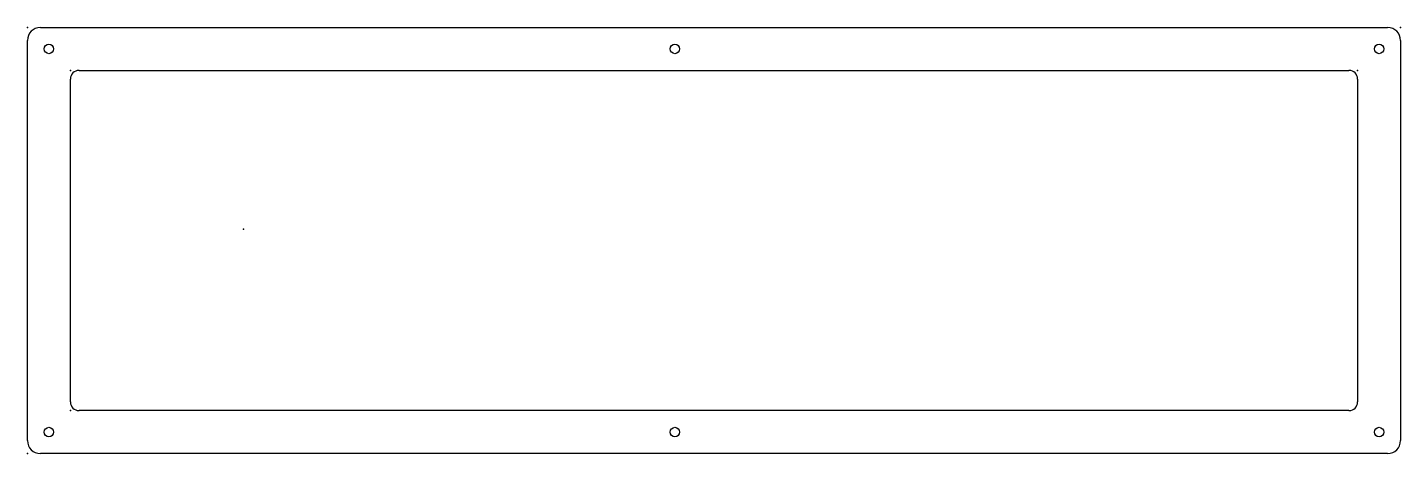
# Model space of a CAD drawing. Header units: millimetres. Extents: x -500 to -181, y -52 to 47.
import ezdxf

# ---------------------------------------------------------------- set-up
doc = ezdxf.new("R2010")
doc.units = ezdxf.units.MM
doc.header["$MEASUREMENT"] = 0
doc.layers.add('Uriel Base v1_0', color=7, linetype='Continuous')

msp = doc.modelspace()

# ---------------------------------------------------------------- linework, layer by layer
at = {"layer": 'Uriel Base v1_0'}
for p, q in [((-497.32, 46.9), (-183.74, 46.9)), ((-500.32, -49.25), (-500.32, 43.9)), ((-180.74, 43.9), (-180.74, -49.25)), ((-488.32, 36.9), (-192.74, 36.9)), ((-490.32, -40.25), (-490.32, 34.9)), ((-190.74, 34.9), (-190.74, -40.25)), ((-192.74, -42.25), (-488.32, -42.25)), ((-183.74, -52.25), (-497.32, -52.25))]:
    msp.add_line(p, q, dxfattribs=at)
for centre in [(-495.32, 41.9), (-349.63, 41.9), (-185.74, 41.9), (-495.32, -47.25), (-349.63, -47.25), (-185.74, -47.25)]:
    msp.add_circle(centre, 1.1, dxfattribs=at)
for centre, radius, start, end in [((-497.32, 43.9), 3, 90, 180), ((-183.74, 43.9), 3, 0, 90), ((-488.32, 34.9), 2, 90, 180), ((-192.74, 34.9), 2, 360, 90), ((-488.32, -40.25), 2, 180, 270), ((-192.74, -40.25), 2, 270, 0), ((-497.32, -49.25), 3, 180, 270), ((-183.74, -49.25), 3, 270, 360)]:
    msp.add_arc(centre, radius, start, end, dxfattribs=at)
for p in [(-500.32, 46.9), (-180.74, 46.9), (-490.32, 36.9), (-190.74, 36.9), (-450, 0), (-490.32, -42.25), (-500.32, -52.25)]:
    msp.add_point(p, dxfattribs=at)

doc.saveas('drawing.dxf')
